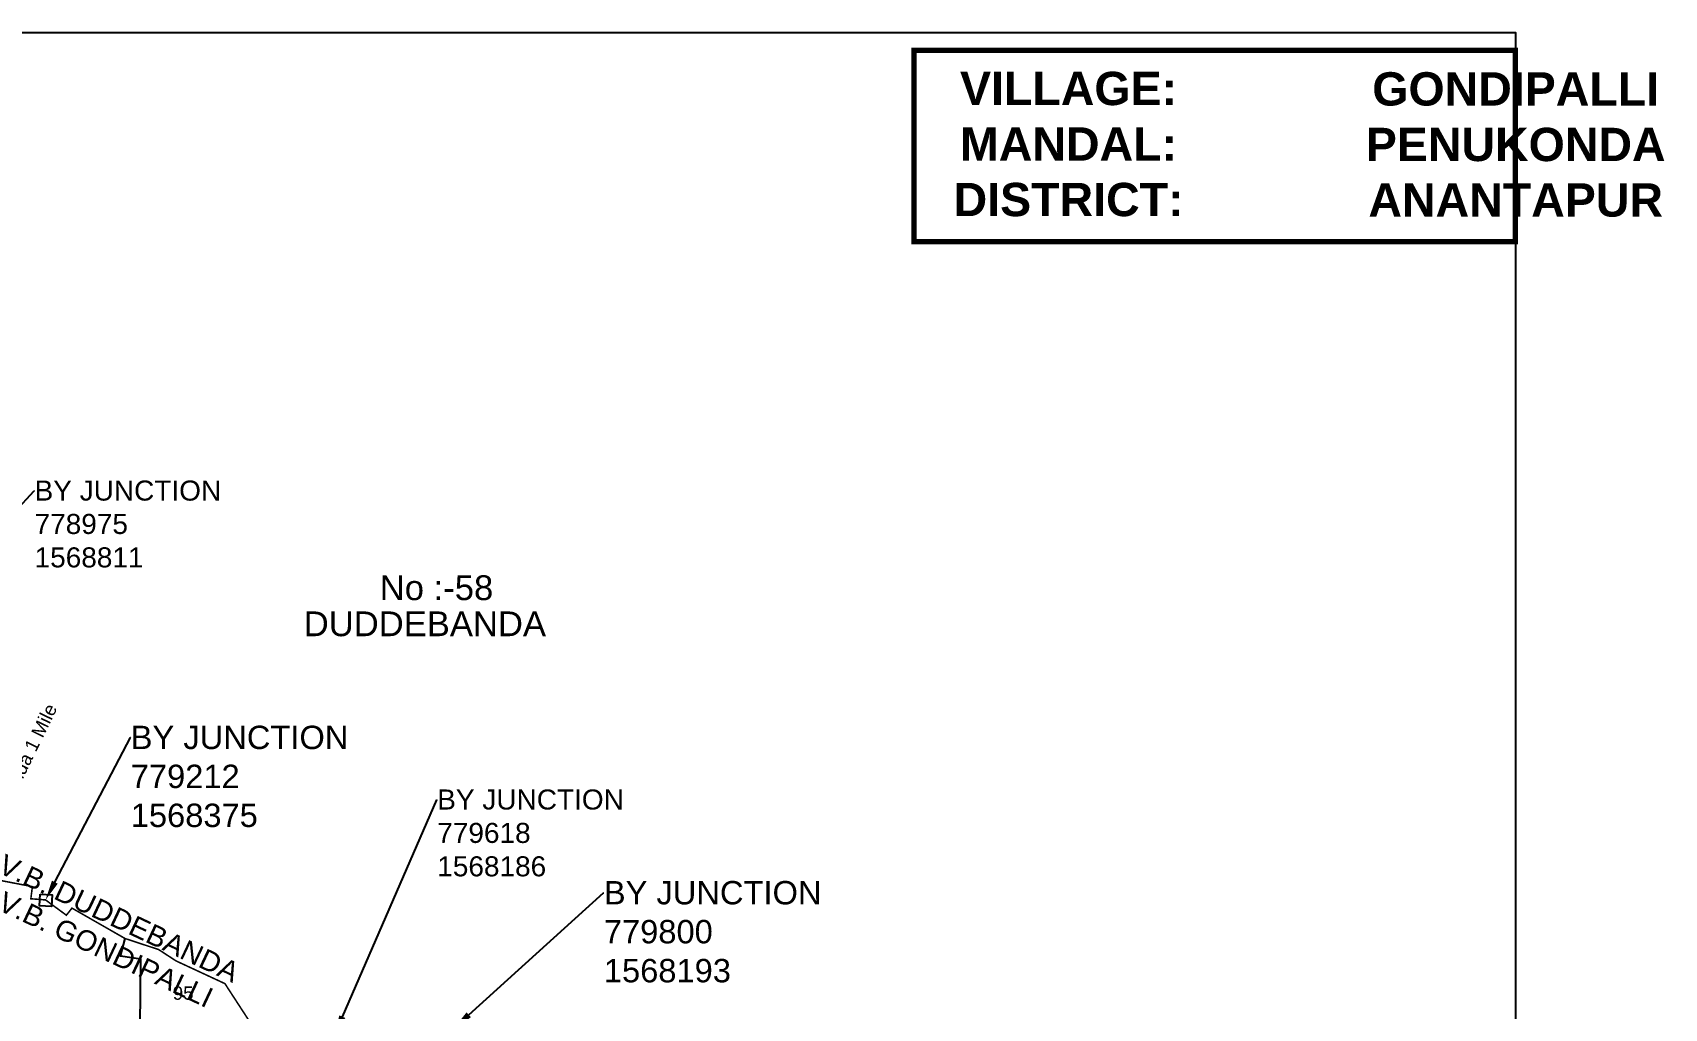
# Model space of a CAD drawing. Header units: feet. Extents: x 777124 to 781638, y 1563158 to 1569682.
# Drawn here: x 779195 to 781638, y 1568222 to 1569682 of the extents above; entities that cross this region are included whole.
import ezdxf
from ezdxf import colors
from ezdxf.entities.mleader import LeaderData, LeaderLine
from ezdxf.enums import TextEntityAlignment as Align
from ezdxf.math import Vec2, Vec3

# ---------------------------------------------------------------- set-up
doc = ezdxf.new("R2010")
doc.units = ezdxf.units.FT
doc.header["$MEASUREMENT"] = 0
doc.linetypes.add('ACAD_ISO02W100', pattern=[15, 12, -3])
doc.linetypes.add('HIDDEN2', pattern=[0.1875, 0.125, -0.0625])
for name, color, linetype in [('CSMark', 72, 'Continuous'), ('PLOT', 7, 'Continuous'), ('PLOT NO', 7, 'Continuous'), ('VILLAGE STONES', 240, 'Continuous')]:
    doc.layers.add(name, color=color, linetype=linetype)
doc.layers.add('VILLAGE BOUNDRY', color=5, linetype='HIDDEN2', lineweight=100)
doc.styles.get("Standard").update_dxf_attribs({"font": 'arial.ttf'})

msp = doc.modelspace()

# ---------------------------------------------------------------- linework, layer by layer
at = {"linetype": 'ByBlock', "lineweight": -2, "ltscale": 200}
msp.add_lwpolyline([(777123.5, 1569682.5), (781415.1, 1569682.5), (781415.1, 1563159.8), (777123.5, 1563159.8)], close=True, dxfattribs=at)
at = {"layer": 'CSMark', "color": 5, "const_width": 8}
msp.add_lwpolyline([(781415.1, 1569656.1), (780514.6, 1569656.1), (780514.6, 1569369.6), (781415.1, 1569369.6)], close=True, dxfattribs=at)
at = {"layer": 'PLOT', "lineweight": -2}
msp.add_lwpolyline([(779187.2, 1567997.6), (779292.2, 1568080.8), (779354.9, 1568146.2), (779356.8, 1568295.4), (779326.1, 1568299.8), (779333, 1568326.4)], dxfattribs=at)
at = {"layer": 'VILLAGE BOUNDRY', "linetype": 'ACAD_ISO02W100', "lineweight": -2}
msp.add_lwpolyline([(779076.5, 1568426.7, 2.32, 2.32, 0), (779194.2, 1568404.1, 2.32, 2.32, 0), (779191.9, 1568385.9, 2.32, 2.32, 0), (779213.9, 1568384.2, 2.32, 2.32, 0), (779245.1, 1568361.3, 2.32, 2.32, 0), (779253.5, 1568371.9, 2.32, 2.32, 0), (779333, 1568326.4, 2.32, 2.32, 0), (779383.2, 1568309.9, 2.32, 2.32, 0), (779409.3, 1568292.9, 2.32, 2.32, 0), (779482.5, 1568258.9, 2.32, 2.32, 0), (779533.5, 1568180.6, 2.32, 2.32, 0), (779646.3, 1568181, 2.32, 2.32, 0), (779684.1, 1568158.6, 2.32, 2.32, 0), (779778.5, 1568190.6, 2.32, 2.32, 0), (779825.4, 1568192, 2.32, 2.32, 0), (779886.4, 1568160.6, 2.32, 2.32, 0), (779938.9, 1568151.9, 2.32, 2.32, 0), (779967.1, 1568144.2, 2.32, 2.32, 0), (779987.1, 1568135.4, 2.32, 2.32, 0), (780015.2, 1568118.7, 2.32, 2.32, 0), (780049.9, 1568101.8, 2.32, 2.32, 0), (780073.3, 1568099.4, 2.32, 2.32, 0), (780221.5, 1568107.8, 0, 0, 0)], format="xyseb", dxfattribs=at)
at = {"layer": 'VILLAGE STONES', "lineweight": -2}
msp.add_lwpolyline([(779205.7, 1568392.8), (779223.9, 1568391.8), (779223, 1568374.4), (779204.8, 1568375.4)], close=True, dxfattribs=at)

# ---------------------------------------------------------------- texts
at = {"layer": 'PLOT NO', "color": 1, "lineweight": -2}
for s, p in [('No :-58', (779714.4, 1568833)), ('DUDDEBANDA', (779600.6, 1568779))]:
    msp.add_text(s, height=37.1, dxfattribs=at).set_placement(p)
at = {"layer": 'PLOT NO', "lineweight": -2}
msp.add_text('To duddebanda 1 Mile', height=20, rotation=64.0418, dxfattribs=at).set_placement((779110.3, 1568421.5))
msp.add_text('95', height=20, dxfattribs=at).set_placement((779420, 1568244.7), align=Align.MIDDLE_CENTER)
at = {"layer": 'VILLAGE BOUNDRY', "color": 3, "insert": (779119.8, 1568469.7), "char_height": 30.507, "width": 465.797, "attachment_point": 1, "rotation": 334.7746}
msp.add_mtext('\\pi37.589;V.B. DUDDEBANDA\\P\\pi60.823;V.B. GONDIPALLI', dxfattribs=at)
at = {"layer": 'VILLAGE STONES', "char_height": 49.868, "attachment_point": 2}
for s, insert, width in [('{\\fArial|b1|i0|c0|p34;VILLAGE:\\PMANDAL:\\PDISTRICT:}', (780745.9, 1569623.9), 338.112), ('{\\fArial|b1|i0|c0|p34;\\C1;GONDIPALLI\\PPENUKONDA\\PANANTAPUR }', (781415.5, 1569623.2), 953.389)]:
    msp.add_mtext(s, dxfattribs=dict(at, insert=insert, width=width))

# ---------------------------------------------------------------- leaders
at = {"color": 1, "linetype": 'ByBlock', "lineweight": -2, "ltscale": 200}
ml = msp.add_multileader_mtext('Standard', dxfattribs=at)
ml.set_content('BY JUNCTION\\P778975\\P1568811', color=1)
ml.set_leader_properties()
ml.build(insert=Vec2(0, 0))
ml.multileader.update_dxf_attribs({"dogleg_length": 0.36, "arrow_head_size": 30})
ctx = ml.context
ctx.base_point, ctx.char_height, ctx.arrow_head_size, ctx.landing_gap_size, ctx.plane_origin = Vec3(779197.4, 1568996.7), 30, 30, 0.09, Vec3(778779.4, 1569095)
notes = []
notes.append((ctx, [(0, (1, 1, 0), (779197.1, 1568996.7), (1, 0), 0.36, [(0, [(779029.9, 1568816.2)], 0, [])])]))
ctx.mtext.insert, ctx.mtext.flow_direction = Vec3(779197.5, 1569012), 5
ml = msp.add_multileader_mtext('Standard', dxfattribs=at)
ml.set_content('{\\C1;BY JUNCTION}\\P779212\\P1568375', color=1)
ml.set_leader_properties()
ml.build(insert=Vec2(0, 0))
ml.multileader.update_dxf_attribs({"dogleg_length": 0.36, "arrow_head_size": 30})
ctx = ml.context
ctx.base_point, ctx.char_height, ctx.arrow_head_size, ctx.landing_gap_size, ctx.plane_origin = Vec3(779341.4, 1568627.2), 35, 30, 0.09, Vec3(778925.6, 1568408.8)
notes.append((ctx, [(0, (1, 1, 0), (779341.1, 1568627.2), (1, 0), 0.36, [(0, [(779213.9, 1568384.2)], 0, [])])]))
ctx.mtext.insert, ctx.mtext.flow_direction = Vec3(779341.5, 1568645), 5
ml = msp.add_multileader_mtext('Standard', dxfattribs=at)
ml.set_content('BY JUNCTION\\P779618\\P1568186', color=1)
ml.set_leader_properties()
ml.build(insert=Vec2(0, 0))
ml.multileader.update_dxf_attribs({"dogleg_length": 0.36, "arrow_head_size": 30})
ctx = ml.context
ctx.base_point, ctx.char_height, ctx.arrow_head_size, ctx.landing_gap_size, ctx.plane_origin = Vec3(779800.4, 1568534.2), 30, 30, 0.09, Vec3(779427, 1568214.2)
notes.append((ctx, [(0, (1, 1, 0), (779800.1, 1568534.2), (1, 0), 0.36, [(0, [(779646.4, 1568181.9)], 0, [])])]))
ctx.mtext.insert, ctx.mtext.flow_direction = Vec3(779800.5, 1568549.5), 5
ml = msp.add_multileader_mtext('Standard', dxfattribs=at)
ml.set_content('BY JUNCTION\\P779800\\P1568193', color=1)
ml.set_leader_properties()
ml.build(insert=Vec2(0, 0))
ml.multileader.update_dxf_attribs({"dogleg_length": 0.36, "arrow_head_size": 30})
ctx = ml.context
ctx.base_point, ctx.char_height, ctx.arrow_head_size, ctx.landing_gap_size, ctx.plane_origin = Vec3(780049.9, 1568394.7), 35, 30, 0.09, Vec3(779712.2, 1568230.2)
notes.append((ctx, [(0, (1, 1, 0), (780049.6, 1568394.7), (1, 0), 0.36, [(0, [(779825.4, 1568192)], 0, [])])]))
ctx.mtext.insert, ctx.mtext.flow_direction = Vec3(780050, 1568412.5), 5
for ctx, leaders in notes:
    for number, flags, end, landing, length, lines in leaders:
        leader = LeaderData()
        leader.index, (leader.has_last_leader_line, leader.has_dogleg_vector, leader.attachment_direction) = number, flags
        leader.last_leader_point, leader.dogleg_vector, leader.dogleg_length = Vec3(end), Vec3(landing), length
        for number, points, colour, breaks in lines:
            line = LeaderLine()
            line.index, line.vertices, line.color, line.breaks = number, Vec3.list(points), colors.encode_raw_color(colour), breaks
            leader.lines.append(line)
        ctx.leaders.append(leader)

doc.saveas('drawing.dxf')
